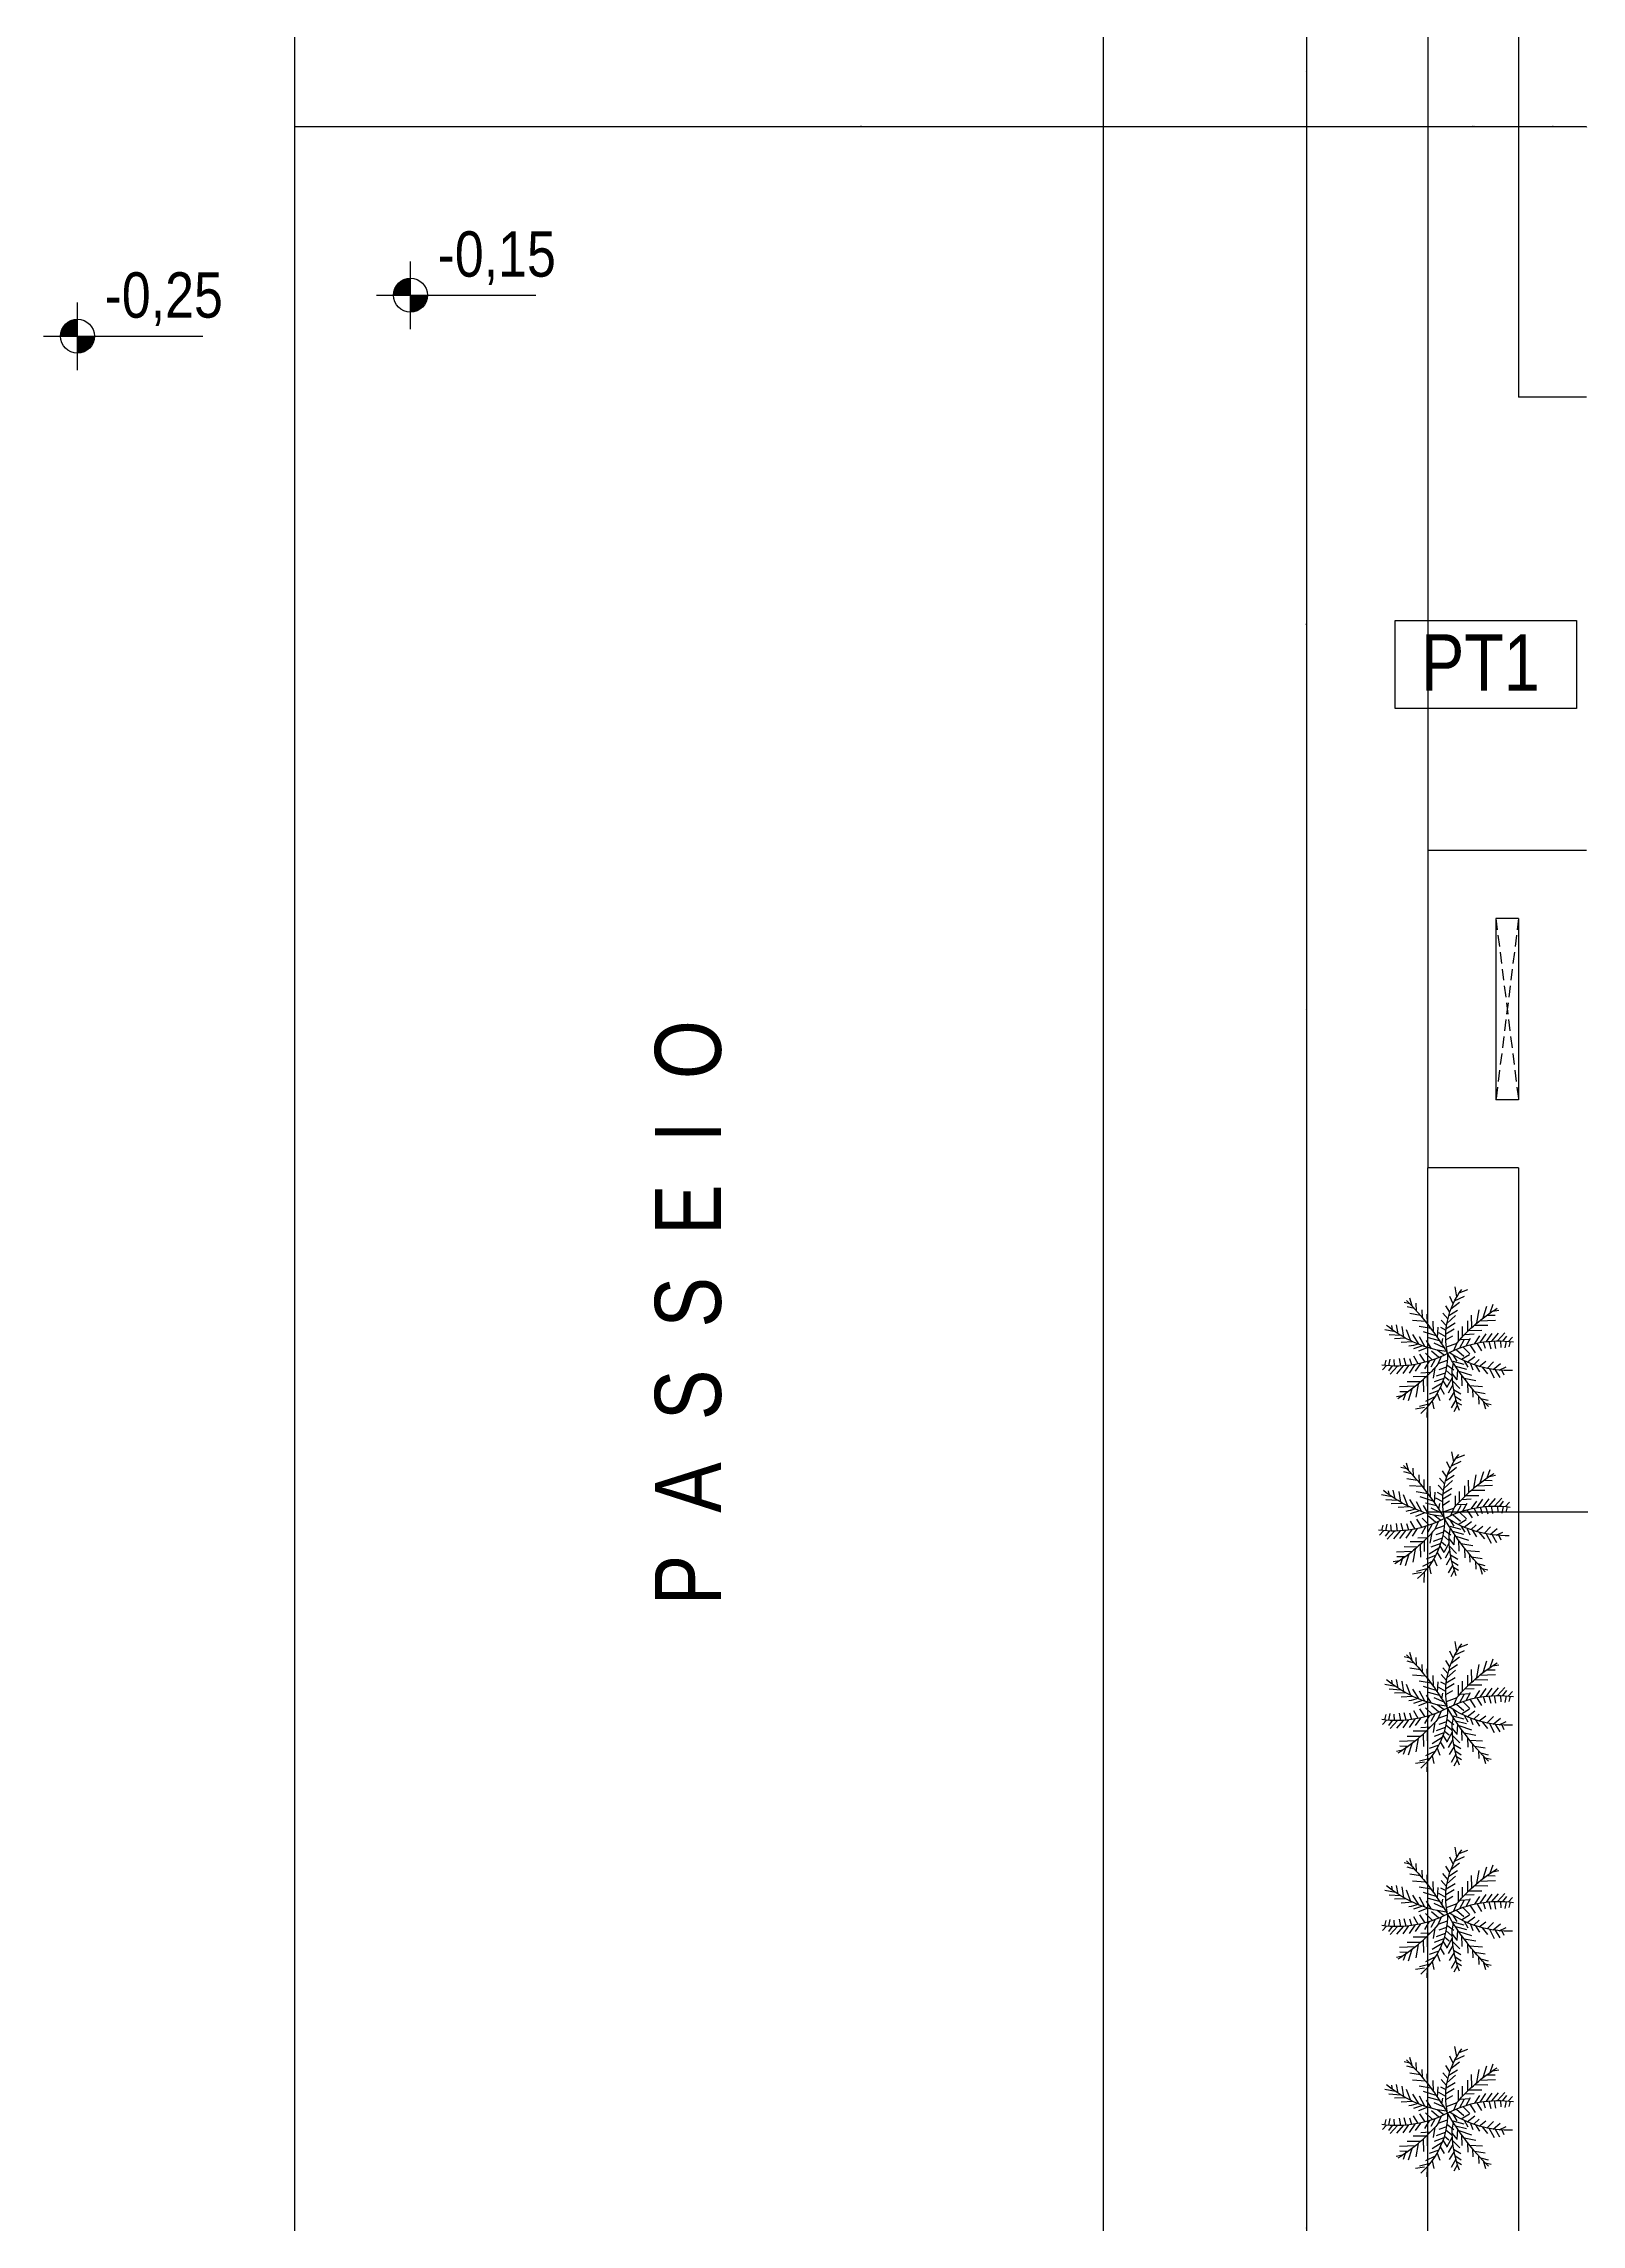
# Model space of a CAD drawing. Header units: millimetres. Extents: x -6300 to 1991, y -4770 to 4545.
# Drawn here: x -3025.1 to -2685.8, y 676.5 to 1157.4 of the extents above; entities that cross this region are included whole.
import ezdxf
from ezdxf.enums import TextEntityAlignment as Align

# ---------------------------------------------------------------- set-up
doc = ezdxf.new("R2010")
doc.units = ezdxf.units.MM
doc.header["$LTSCALE"] = 20
doc.header["$MEASUREMENT"] = 0
doc.linetypes.add('HIDDEN2', pattern=[0.1875, 0.125, -0.0625])
doc.layers.get('0').update_dxf_attribs({"linetype": 'CONTINUOUS'})
doc.layers.get('DEFPOINTS').update_dxf_attribs({"linetype": 'CONTINUOUS'})
for name, color, linetype in [('COTA', 7, 'CONTINUOUS'), ('E-txt-g', 3, 'CONTINUOUS'), ('LAYER1', 7, 'CONTINUOUS'), ('LAYER7', 4, 'CONTINUOUS'), ('VE', 118, 'CONTINUOUS'), ('VEGET', 76, 'CONTINUOUS')]:
    doc.layers.add(name, color=color, linetype=linetype)
for name, color, linetype, lineweight in [('E-Pen-C', 4, 'CONTINUOUS', 15), ('E-Pen-G', 3, 'CONTINUOUS', 30), ('E-Txt-W', 7, 'CONTINUOUS', 20)]:
    doc.layers.add(name, color=color, linetype=linetype, lineweight=lineweight)
doc.styles.add('F2', font='ARIALN.TTF')
doc.styles.add('REG60', font='romans.shx', dxfattribs={"width": 0.8, "height": 0.15})
doc.styles.add('REG80', font='romans.shx', dxfattribs={"width": 0.8, "height": 0.2})
doc.dimstyles.new('DIMENSION-1', dxfattribs={"dimtxt": 0.145, "dimasz": 0.07, "dimexe": 1, "dimexo": 0, "dimgap": 0.12, "dimtad": 1, "dimzin": 7, "dimdsep": 46, "dimtxsty": 'F2', "dimblk1": 'TRACO', "dimblk2": 'TRACO', "dimsah": 1, "dimcen": 1, "dimse1": 1, "dimse2": 1, "dimclrd": 4, "dimclre": 256, "dimclrt": 4, "dimadec": 8, "dimazin": 0, "dimtfac": 1, "dimtix": 1, "dimtmove": 2, "dimatfit": 3, "dimldrblk": 'TRACO', "dimfxl": 1, "dimtolj": 1, "dimtzin": 0, "dimarcsym": 0})

# ---------------------------------------------------------------- blocks, each defined once
blk = doc.blocks.new('TXT-AMB75')
at = {"layer": 'E-txt-g', "style": 'REG80', "width": 0.8, "flags": 8}
blk.add_attdef('TXT', text='', height=0.2, dxfattribs=at).set_placement((0.0055, 0.2964), align=Align.CENTER)
at = {"layer": 'E-Txt-W', "style": 'REG60', "width": 0.8, "flags": 8}
blk.add_attdef('TXT', text='', height=0.15, dxfattribs=at).set_placement((0.0055, 0.0271), align=Align.CENTER)
blk = doc.blocks.new('NV')
at = {"color": 4, "linetype": 'ByBlock', "ltscale": 0.5}
for p, q in [((-1.4143, -0.1421), (-1.4143, 0.1067)), ((-1.5387, -0.0177), (-0.9535, -0.0177))]:
    blk.add_line(p, q, dxfattribs=at)
at = {"color": 4, "ltscale": 2.5}
blk.add_circle((-1.4143, -0.0177), 0.0622, dxfattribs=at)
at = {"color": 4}
for points in [[(-1.4143, -0.0177), (-1.4583, 0.0263), (-1.4765, -0.0177), (-1.4717, 0.0061)], [(-1.4143, -0.0177), (-1.4143, 0.0445), (-1.4583, 0.0263), (-1.4381, 0.0398)], [(-1.4143, -0.0177), (-1.3521, -0.0177), (-1.3703, -0.0617), (-1.3568, -0.0415)], [(-1.4143, -0.0177), (-1.3703, -0.0617), (-1.4143, -0.0799), (-1.3905, -0.0752)]]:
    blk.add_solid(points, dxfattribs=at)
at = {"layer": 'E-Txt-W', "color": 4, "ltscale": 2.5, "style": 'F2'}
blk.add_attdef('COTAPISO', (-1.3058, 0.0735), '', height=0.15, dxfattribs=at)
blk = doc.blocks.new('TRACO')
at = {"layer": 'E-Pen-C'}
for p, q in [((-1, 0), (1, 0)), ((0, 1), (0, -1))]:
    blk.add_line(p, q, dxfattribs=at)
at = {"layer": 'E-Pen-G'}
blk.add_line((-0.4, -0.4), (0.4, 0.4), dxfattribs=at)
blk = doc.blocks.new('*D906')
at = {"layer": 'COTA', "color": 4, "linetype": 'Continuous', "lineweight": -2}
blk.add_line((-2746.43, 442.16), (-2746.43, 909.43), dxfattribs=at)
at = {"layer": 'DEFPOINTS', "color": 0, "linetype": 'Continuous'}
for p in [(-2746.43, 909.5), (-2719.71, 909.5, -82.02), (-2719.71, 442.09, -182.96)]:
    blk.add_point(p, dxfattribs=at)
at = {"layer": 'COTA', "color": 4, "linetype": 'Continuous', "lineweight": -2, "xscale": 0.07, "yscale": 0.07, "zscale": 0.07}
for p, rotation in [((-2746.43, 909.5), 90), ((-2746.43, 442.09), 270)]:
    blk.add_blockref('TRACO', p, dxfattribs=dict(at, rotation=rotation))
at = {"layer": 'COTA', "color": 4, "linetype": 'Continuous', "insert": (-2746.63, 675.79), "char_height": 0.145, "attachment_point": 5, "rotation": 90, "style": 'F2'}
blk.add_mtext('\\A1;467.41', dxfattribs=at)
blk = doc.blocks.new('*D907')
at = {"layer": 'COTA', "color": 4, "linetype": 'Continuous', "lineweight": -2}
blk.add_line((-2746.43, 909.57), (-2746.43, 979.43), dxfattribs=at)
at = {"layer": 'DEFPOINTS', "color": 0, "linetype": 'Continuous'}
for p in [(-2746.43, 979.5), (-2719.71, 979.5, -130.6), (-2719.71, 909.5, -82.02)]:
    blk.add_point(p, dxfattribs=at)
at = {"layer": 'COTA', "color": 4, "linetype": 'Continuous', "lineweight": -2, "xscale": 0.07, "yscale": 0.07, "zscale": 0.07}
for p, rotation in [((-2746.43, 979.5), 90), ((-2746.43, 909.5), 270)]:
    blk.add_blockref('TRACO', p, dxfattribs=dict(at, rotation=rotation))
at = {"layer": 'COTA', "color": 4, "linetype": 'Continuous', "insert": (-2746.63, 944.5), "char_height": 0.145, "attachment_point": 5, "rotation": 90, "style": 'F2'}
blk.add_mtext('\\A1;70.00', dxfattribs=at)
blk = doc.blocks.new('*D908')
at = {"layer": 'COTA', "color": 4, "linetype": 'Continuous', "lineweight": -2}
blk.add_line((-2746.43, 979.57), (-2746.43, 1079.43), dxfattribs=at)
at = {"layer": 'DEFPOINTS', "color": 0, "linetype": 'Continuous'}
for p in [(-2746.43, 1079.5), (-2699.71, 1079.5, -134.39), (-2719.71, 979.5, -130.6)]:
    blk.add_point(p, dxfattribs=at)
at = {"layer": 'COTA', "color": 4, "linetype": 'Continuous', "lineweight": -2, "xscale": 0.07, "yscale": 0.07, "zscale": 0.07}
for p, rotation in [((-2746.43, 1079.5), 90), ((-2746.43, 979.5), 270)]:
    blk.add_blockref('TRACO', p, dxfattribs=dict(at, rotation=rotation))
at = {"layer": 'COTA', "color": 4, "linetype": 'Continuous', "insert": (-2746.63, 1029.5), "char_height": 0.145, "attachment_point": 5, "rotation": 90, "style": 'F2'}
blk.add_mtext('\\A1;100.00', dxfattribs=at)
blk = doc.blocks.new('*D909')
at = {"layer": 'COTA', "color": 4, "linetype": 'Continuous', "lineweight": -2}
blk.add_line((-2746.43, 1079.57), (-2746.43, 1222.43), dxfattribs=at)
at = {"layer": 'DEFPOINTS', "color": 0, "linetype": 'Continuous'}
for p in [(-2746.43, 1222.5), (-2699.71, 1222.5, -134.39), (-2699.71, 1079.5, -134.39)]:
    blk.add_point(p, dxfattribs=at)
at = {"layer": 'COTA', "color": 4, "linetype": 'Continuous', "lineweight": -2, "xscale": 0.07, "yscale": 0.07, "zscale": 0.07}
for p, rotation in [((-2746.43, 1222.5), 90), ((-2746.43, 1079.5), 270)]:
    blk.add_blockref('TRACO', p, dxfattribs=dict(at, rotation=rotation))
at = {"layer": 'COTA', "color": 4, "linetype": 'Continuous', "insert": (-2746.63, 1151), "char_height": 0.145, "attachment_point": 5, "rotation": 90, "style": 'F2'}
blk.add_mtext('\\A1;143.00', dxfattribs=at)
blk = doc.blocks.new('*D916')
at = {"layer": 'COTA', "color": 4, "linetype": 'Continuous', "lineweight": -2}
blk.add_line((-2791.36, 2527.02), (-2791.36, 427.16), dxfattribs=at)
at = {"layer": 'DEFPOINTS', "color": 0, "linetype": 'Continuous'}
for p in [(-2719.71, 2527.09, -182.96), (-2791.36, 427.09), (-2719.71, 427.09, -182.96)]:
    blk.add_point(p, dxfattribs=at)
at = {"layer": 'COTA', "color": 4, "linetype": 'Continuous', "lineweight": -2, "xscale": 0.07, "yscale": 0.07, "zscale": 0.07}
for p, rotation in [((-2791.36, 2527.09), 90), ((-2791.36, 427.09), 270)]:
    blk.add_blockref('TRACO', p, dxfattribs=dict(at, rotation=rotation))
at = {"layer": 'COTA', "color": 4, "linetype": 'Continuous', "insert": (-2791.55, 1477.09), "char_height": 0.145, "attachment_point": 5, "rotation": 90, "style": 'F2'}
blk.add_mtext('\\A1;2100.00', dxfattribs=at)
blk = doc.blocks.new('*D923')
at = {"layer": 'COTA', "color": 4, "linetype": 'Continuous', "lineweight": -2}
blk.add_line((-2569.38, 833.57), (-2719.64, 833.57), dxfattribs=at)
at = {"layer": 'DEFPOINTS', "color": 0, "linetype": 'Continuous'}
for p in [(-2569.31, 871.76), (-2719.71, 868.88, -135.15), (-2719.71, 833.57)]:
    blk.add_point(p, dxfattribs=at)
at = {"layer": 'COTA', "color": 4, "linetype": 'Continuous', "lineweight": -2, "xscale": 0.07, "yscale": 0.07, "zscale": 0.07, "rotation": 180}
blk.add_blockref('TRACO', (-2719.71, 833.57), dxfattribs=at)
at = {"layer": 'COTA', "color": 4, "linetype": 'Continuous', "lineweight": -2, "xscale": 0.07, "yscale": 0.07, "zscale": 0.07}
blk.add_blockref('TRACO', (-2569.31, 833.57), dxfattribs=at)
at = {"layer": 'COTA', "color": 4, "linetype": 'Continuous', "insert": (-2644.51, 833.76), "char_height": 0.145, "attachment_point": 5, "style": 'F2'}
blk.add_mtext('\\A1;150.40', dxfattribs=at)
blk = doc.blocks.new('FLOR2')
at = {"layer": 'VE', "color": 8}
for p, q in [((-82.6, 266.8), (-71.8, 290.5)), ((53.2, 243.8), (73.7, 286)), ((-80.3, 253.3), (-101.6, 282.1)), ((53.7, 258.4), (40.8, 273)), ((-77.5, 238.1), (-64.7, 269)), ((52.3, 229.2), (26.3, 258.5)), ((51.1, 215.2), (79.6, 258.5)), ((-74.7, 224.4), (-101.7, 246.3)), ((-69.4, 199.7), (-47.7, 241.3)), ((49.4, 200.4), (16.6, 234.2)), ((48.1, 190.9), (79.6, 229.4)), ((-61.3, 166.2), (-30.7, 213.6)), ((-66.3, 186.3), (-93.5, 208.1)), ((43.9, 166.6), (16.6, 210)), ((197.1, 193.1), (174.8, 202.3)), ((42.1, 157.4), (74.8, 195.4)), ((187.8, 178.2), (161.1, 191.4)), ((193, 186.4), (218.9, 189.4)), ((-57.8, 153.1), (-91, 179.1)), ((-50.9, 128.4), (-27.3, 174.9)), ((34.9, 127.8), (16.6, 176)), ((174.2, 158.1), (152.7, 176.1)), ((179.9, 166.3), (207.2, 166.2)), ((-228.8, 121.8), (-258.8, 154)), ((157.5, 136.3), (134.7, 159.9)), ((-195.2, 116.4), (-211.3, 146.7)), ((-39.3, 91.1), (-19.9, 146.4)), ((27.5, 102.9), (6.9, 146.9)), ((141.8, 117.9), (121.5, 144.1)), ((166, 147.1), (213.3, 152.2)), ((-157.4, 106.1), (-168.5, 136.9)), ((-45.4, 110.2), (-82.7, 140.9)), ((30.7, 113.1), (65.1, 137.2)), ((150.9, 128.4), (195.6, 131.1)), ((-248.3, 123.4), (-282.9, 101.8)), ((-209.5, 119.1), (-251.1, 97.5)), ((-128.8, 95.1), (-135.3, 128.2)), ((125.4, 100.5), (108.7, 123.5)), ((-171.1, 110.4), (-216.8, 98.5)), ((-101.1, 81.5), (-107.5, 115.3)), ((-36.3, 82.2), (-75, 107.5)), ((-30.9, 66.6), (-12.1, 113)), ((17.2, 73.9), (2, 112.9)), ((23.1, 89.8), (60.2, 112.9)), ((105, 81.1), (89.8, 117)), ((134.9, 110.4), (178, 110.1)), ((-143, 100.9), (-184.2, 85)), ((-84.2, 71.5), (-80.2, 97.5)), ((81.1, 61.1), (66.9, 100.4)), ((-110.7, 86.6), (-160.6, 77.4)), ((-61, 55.7), (-56.7, 89.9)), ((54.7, 41.9), (48.8, 84.2)), ((115.6, 91), (160.4, 89.1)), ((189.8, 32.5), (233.7, 85.8)), ((-91.7, 76.1), (-133.4, 59.7)), ((-18.6, 33.4), (-9.2, 79.1)), ((97.7, 74.8), (137.5, 72.5)), ((161.6, 26), (195.9, 72.7)), ((228.3, 43.3), (249.4, 72.6)), ((256.3, 52.6), (276.4, 71.1)), ((-71.4, 63.1), (-110.4, 47.3)), ((-25, 50.2), (-47.6, 61.3)), ((28.8, 25.6), (25.9, 67.6)), ((127.7, 19.7), (162.5, 64.9)), ((-50.4, 47.4), (-82.6, 34.3)), ((-11.4, 15.4), (7.9, 51.4)), ((7.7, 13.9), (7.9, 51.4)), ((67, 50.6), (105.8, 45.4)), ((103.6, 16.2), (129.9, 47.5)), ((234.1, 50.4), (269.5, 38.8)), ((209.1, 37.6), (258.9, 19.8)), ((-104.1, -2.9), (-140.4, 24.4)), ((-79, 0.2), (-115.2, 27.6)), ((-27.9, 27.5), (-69, 0.4)), ((43.6, 34.6), (82.9, 28.8)), ((175.1, 28.9), (226.4, 2.4)), ((-162.2, -10.6), (-203.9, 23.1)), ((-138.3, -6.5), (-174.5, 20.9)), ((17.8, -11.5), (53.6, 12.1)), ((19.5, 20.2), (55.1, 11.7)), ((74.5, 13.1), (115.2, -7.4)), ((122.9, 19), (159.1, -8.4)), ((146.8, 23), (188.6, -10.7)), ((-190.4, -16.5), (-241.7, 10.1)), ((-34.8, -7.8), (-70.5, 0.7)), ((-224.4, -25.1), (-274.3, -7.4)), ((-143.1, -7.2), (-177.8, -52.5)), ((-119, -3.8), (-145.3, -35)), ((-90.2, -2.9), (-116.5, -34.1)), ((42.4, -25.6), (71.3, -6.3)), ((-205.1, -20), (-249, -73.3)), ((-176.9, -13.5), (-211.2, -60.3)), ((-59, -22.2), (-98.2, -16.3)), ((-43.8, -14.7), (-40.9, -56.7)), ((-17.4, -15.4), (-5.3, -45.9)), ((32.9, -20.5), (32.1, -58.5)), ((66.1, -36.8), (101.2, -13.5)), ((88.6, -45.5), (126.2, -21)), ((-260.6, -36.3), (-297.5, -24.2)), ((-243.7, -30.8), (-264.8, -60.1)), ((-82.4, -38.1), (-121.1, -32.9)), ((-70, -29.4), (-64.1, -71.7)), ((5.3, -32.4), (-13.4, -78.7)), ((54.4, -31.5), (57.1, -66)), ((109.3, -51.9), (156.4, -33)), ((212.6, -64.1), (249.1, -34.6)), ((240.1, -54.5), (268.6, -27.6)), ((-271.7, -40.1), (-291.8, -58.6)), ((9.6, -37.7), (32.3, -48.8)), ((80.3, -42.5), (81.7, -68.7)), ((143.9, -59.5), (181, -35.7)), ((173.3, -63.2), (215.7, -42.4)), ((-96.4, -48.6), (-82.2, -87.9)), ((-23.5, -56.8), (-61.5, -71.9)), ((15.6, -54.2), (-3.2, -100.5)), ((98.9, -48.8), (111.9, -80.7)), ((128.7, -56.7), (141.8, -87.8)), ((-113, -62.3), (-152.8, -60)), ((-120.3, -68.7), (-105.1, -104.5)), ((-25.5, -69.9), (-13.5, -100.4)), ((21, -69.7), (59.6, -95)), ((50.8, -62.6), (58.9, -94.5)), ((159, -61.7), (176, -89.7)), ((198, -64.3), (219.9, -90.7)), ((232.1, -62.8), (267.9, -88.5)), ((-131, -78.5), (-175.7, -76.6)), ((23.9, -78.7), (4.6, -133.9)), ((64.2, -73.5), (111.4, -79.4)), ((74.6, -82.5), (81.9, -127.1)), ((-140.7, -88), (-124, -111.1)), ((-28.9, -84.6), (-68.3, -95.7)), ((87.1, -94.1), (128.1, -98.7)), ((-150.3, -97.9), (-193.3, -97.6)), ((-157.1, -105.4), (-136.8, -131.7)), ((-31.5, -100), (-16.7, -124.3)), ((30, -97.7), (67.4, -128.4)), ((-166.3, -115.9), (-211, -118.7)), ((-37.2, -114.1), (-68.5, -119.5)), ((35.5, -115.9), (12, -162.5)), ((101.9, -109), (98.1, -145.2)), ((108.6, -116.2), (149.5, -121.2)), ((-172.9, -123.8), (-150, -147.4)), ((-39.9, -122.1), (-27.9, -152.6)), ((120.9, -130.2), (119.1, -162.8)), ((-181.4, -134.6), (-228.6, -139.7)), ((-45.5, -137.8), (-81, -147.5)), ((42.5, -140.6), (75.6, -166.6)), ((-195.2, -153.8), (-222.5, -153.8)), ((-189.5, -145.7), (-168.1, -163.6)), ((-50.1, -149.5), (-40.8, -185.5)), ((45.9, -153.7), (15.3, -201.1)), ((131.2, -142.8), (171.4, -148.5)), ((137.7, -151.4), (134.9, -176.1)), ((145.5, -162.1), (177.9, -167.4)), ((-208.4, -174), (-234.3, -177)), ((-203.2, -165.8), (-176.5, -178.9)), ((-59.4, -170.6), (-98.3, -175.1)), ((50.9, -173.8), (78.2, -195.6)), ((-212.4, -180.7), (-190.1, -189.9)), ((-63.4, -178.9), (-44, -219.3)), ((54.1, -187.2), (32.4, -228.8)), ((-71.3, -194.2), (-110.7, -203.1)), ((-75.6, -202), (-60.4, -237.2)), ((59.4, -211.9), (86.4, -233.9)), ((-84.5, -217), (-113.5, -232.1)), ((-90.3, -226.2), (-80.6, -245)), ((62.1, -225.6), (49.4, -256.6)), ((64.9, -240.8), (86.2, -269.6)), ((67.3, -254.3), (56.5, -278))]:
    blk.add_line(p, q, dxfattribs=at)
for centre, radius, start, end in [((1087.9, 462.4), 1186.7, 188.516, 202.6061), ((-486.5, 269.5), 540.3, 336.1944, 2.2987), ((-211.8, 435.3), 475.2, 295.4351, 330.987), ((-111.8, 349.6), 262, 304.4561, 313.2891), ((-266.2, -219.1), 342.9, 41.079, 90.2435), ((11.4, 742.8), 732.4, 273.4205, 291.3892), ((-26.8, -730.3), 732.4, 93.4205, 111.3892), ((196.4, -422.9), 475.2, 115.4351, 150.987), ((-481.7, 27.7), 466.5, 321.3423, 356.988), ((200.6, 278.7), 342.9, 232.5988, 281.7634), ((-1103.2, -449.9), 1186.7, 8.516, 22.6061), ((-241, -435.3), 473.3, 32.1218, 54.7349)]:
    blk.add_arc(centre, radius, start, end, dxfattribs=at)
blk = doc.blocks.new('*D998')
at = {"layer": 'COTA', "color": 4, "linetype": 'Continuous', "lineweight": -2}
blk.add_line((-2684.78, 1139.06), (-2699.64, 1139.06), dxfattribs=at)
at = {"layer": 'DEFPOINTS', "color": 0, "linetype": 'Continuous'}
for p in [(-2699.71, 1139.06), (-2684.71, 1128.79), (-2699.71, 1124.22)]:
    blk.add_point(p, dxfattribs=at)
at = {"layer": 'COTA', "color": 4, "linetype": 'Continuous', "lineweight": -2, "xscale": 0.07, "yscale": 0.07, "zscale": 0.07, "rotation": 180}
blk.add_blockref('TRACO', (-2699.71, 1139.06), dxfattribs=at)
at = {"layer": 'COTA', "color": 4, "linetype": 'Continuous', "lineweight": -2, "xscale": 0.07, "yscale": 0.07, "zscale": 0.07}
blk.add_blockref('TRACO', (-2684.71, 1139.06), dxfattribs=at)
at = {"layer": 'COTA', "color": 4, "linetype": 'Continuous', "insert": (-2692.21, 1139.25), "char_height": 0.145, "attachment_point": 5, "style": 'F2'}
blk.add_mtext('\\A1;15.00', dxfattribs=at)
blk = doc.blocks.new('*D999')
at = {"layer": 'COTA', "color": 4, "linetype": 'Continuous', "lineweight": -2}
blk.add_line((-2699.78, 1139.06), (-2719.64, 1139.06), dxfattribs=at)
at = {"layer": 'DEFPOINTS', "color": 0, "linetype": 'Continuous'}
for p in [(-2719.71, 1139.06), (-2719.71, 1121.37, 42.29), (-2699.71, 1124.22)]:
    blk.add_point(p, dxfattribs=at)
at = {"layer": 'COTA', "color": 4, "linetype": 'Continuous', "lineweight": -2, "xscale": 0.07, "yscale": 0.07, "zscale": 0.07, "rotation": 180}
blk.add_blockref('TRACO', (-2719.71, 1139.06), dxfattribs=at)
at = {"layer": 'COTA', "color": 4, "linetype": 'Continuous', "lineweight": -2, "xscale": 0.07, "yscale": 0.07, "zscale": 0.07}
blk.add_blockref('TRACO', (-2699.71, 1139.06), dxfattribs=at)
at = {"layer": 'COTA', "color": 4, "linetype": 'Continuous', "insert": (-2709.71, 1139.25), "char_height": 0.145, "attachment_point": 5, "style": 'F2'}
blk.add_mtext('\\A1;20.00', dxfattribs=at)
blk = doc.blocks.new('*D1000')
at = {"layer": 'COTA', "color": 4, "linetype": 'Continuous', "lineweight": -2}
blk.add_line((-2719.78, 1139.06), (-2969.64, 1139.06), dxfattribs=at)
at = {"layer": 'DEFPOINTS', "color": 0, "linetype": 'Continuous'}
for p in [(-2969.71, 1139.06), (-2969.71, 1129.75), (-2719.71, 1121.37, 42.29)]:
    blk.add_point(p, dxfattribs=at)
at = {"layer": 'COTA', "color": 4, "linetype": 'Continuous', "lineweight": -2, "xscale": 0.07, "yscale": 0.07, "zscale": 0.07, "rotation": 180}
blk.add_blockref('TRACO', (-2969.71, 1139.06), dxfattribs=at)
at = {"layer": 'COTA', "color": 4, "linetype": 'Continuous', "lineweight": -2, "xscale": 0.07, "yscale": 0.07, "zscale": 0.07}
blk.add_blockref('TRACO', (-2719.71, 1139.06), dxfattribs=at)
at = {"layer": 'COTA', "color": 4, "linetype": 'Continuous', "insert": (-2844.71, 1139.25), "char_height": 0.145, "attachment_point": 5, "style": 'F2'}
blk.add_mtext('\\A1;250.00', dxfattribs=at)

msp = doc.modelspace()

# ---------------------------------------------------------------- linework, layer by layer
at = {"color": 6}
msp.add_lwpolyline([(-2726.949, 1030.235), (-2686.92, 1030.235), (-2686.92, 1010.769), (-2726.949, 1010.769)], close=True, dxfattribs=at)
at = {"layer": 'COTA', "color": 5, "linetype": 'Continuous'}
for p, q in [((-2699.708, 1222.497), (-2699.708, 1079.497)), ((-2684.708, 1079.497, 48.576), (-2699.708, 1079.497, 48.576)), ((-2719.708, 979.497, 52.365), (-2719.708, 909.497, 52.365)), ((-2684.708, 979.497, 48.576), (-2719.708, 979.497, 100.94)), ((-2684.708, 979.497, 48.576), (-2699.708, 979.497, 48.576)), ((-2704.708, 964.497, 52.365), (-2704.708, 924.497, 52.365)), ((-2699.708, 964.497, 48.576), (-2704.708, 964.497, 100.94)), ((-2699.708, 964.497), (-2699.708, 924.497)), ((-2699.708, 924.497, 48.576), (-2704.708, 924.497, 100.94)), ((-2699.708, 909.497, 48.576), (-2719.708, 909.497, 100.94)), ((-2699.708, 909.497, 48.576), (-2699.708, 442.092))]:
    msp.add_line(p, q, dxfattribs=at)
at = {"layer": 'COTA', "color": 8, "linetype": 'HIDDEN2'}
for p, q in [((-2704.708, 964.497, 52.365), (-2699.708, 924.497)), ((-2699.708, 964.497, 48.576), (-2704.708, 924.497, 52.365))]:
    msp.add_line(p, q, dxfattribs=at)
at = {"layer": 'LAYER7', "color": 8, "linetype": 'Continuous'}
for p, q in [((-2969.708, 2527.092), (-2969.708, 427.092)), ((-2719.708, 1972.862, -18.145), (-2719.708, 979.497, 52.365)), ((-2719.708, 442.092), (-2719.708, 909.497, 52.365))]:
    msp.add_line(p, q, dxfattribs=at)

# ---------------------------------------------------------------- block references
ref = msp.add_blockref('NV', (-2859.28, 1103.009), dxfattribs=dict(xscale=60, yscale=60, zscale=60))
ref.add_attrib('COTAPISO', '-0,15', (-2938.164, 1106.042), dxfattribs={"layer": 'E-Txt-W', "color": 4, "ltscale": 2.5, "height": 10, "style": 'F2'})
ref = msp.add_blockref('NV', (-2932.734, 1093.966), dxfattribs=dict(xscale=60, yscale=60, zscale=60))
ref.add_attrib('COTAPISO', '-0,25', (-3011.619, 1096.999), dxfattribs={"layer": 'E-Txt-W', "color": 4, "ltscale": 2.5, "height": 10, "style": 'F2'})
ref = msp.add_blockref('TXT-AMB75', (-2854.034, 877.119), dxfattribs=dict(xscale=72.9, yscale=72.9, zscale=72.9, rotation=89.99999999999999))
ref.add_attrib('TXT', 'P  A  S  S  E  I  O', dxfattribs={"layer": 'E-txt-g', "color": 2, "height": 14.58, "rotation": 90, "style": 'F2'}).set_placement((-2875.644, 877.518), align=Align.CENTER)
at = {"layer": 'VEGET', "ltscale": 0.35, "extrusion": (0, 0, -1), "rotation": 306.8674586725334}
for p, xscale, yscale, zscale in [((2650.73, 931.311), 0.1015840794525151, 0.1015840794525151, -0.1015840794525151), ((2551.031, 770.067), 0.4063363178100604, 0.4063363178100604, -0.4063363178100604), ((2715.353, 868.036), 0.05079203972625755, 0.05079203972625755, -0.05079203972625755), ((2716.037, 831.622, -182.961), 0.05079203972625755, 0.05079203972625755, -0.05079203972625755), ((2715.353, 789.833), 0.05079203972625755, 0.05079203972625755, -0.05079203972625755), ((2715.353, 744.409), 0.05079203972625755, 0.05079203972625755, -0.05079203972625755), ((2538.105, 561.695), 0.4063363178100604, 0.4063363178100604, -0.4063363178100604), ((2715.357, 700.505, -182.961), 0.05079203972625755, 0.05079203972625755, -0.05079203972625755)]:
    msp.add_blockref('FLOR2', p, dxfattribs=dict(at, xscale=xscale, yscale=yscale, zscale=zscale))

# ---------------------------------------------------------------- texts
at = {"layer": 'LAYER1', "color": 6, "linetype": 'Continuous', "style": 'F2'}
msp.add_text('PT1', height=12.4603, dxfattribs=at).set_placement((-2721.194, 1027.157), align=Align.TOP_LEFT)

# ---------------------------------------------------------------- dimensions: what is measured, and where the dimension line sits
at = {"layer": 'COTA', "color": 7, "linetype": 'Continuous'}
for base, p1, p2, picture, middle in [((-2791.358, 427.092, 182.961), (-2719.708, 2527.092), (-2719.708, 427.092), '*D916', (-2791.552, 1477.092, 182.961)), ((-2746.433, 1222.497, 182.961), (-2699.708, 1079.497, 48.576), (-2699.708, 1222.497, 48.576), '*D909', (-2746.627, 1150.997, 182.961)), ((-2746.433, 1079.497, 182.961), (-2719.708, 979.497, 52.365), (-2699.708, 1079.497, 48.576), '*D908', (-2746.627, 1029.497, 182.961)), ((-2746.433, 979.497, 182.961), (-2719.708, 909.497, 100.94), (-2719.708, 979.497, 52.365), '*D907', (-2746.627, 944.497, 182.961)), ((-2746.4334, 909.4967, 182.9611), (-2719.7078, 442.0916), (-2719.7078, 909.4967, 100.9404), '*D906', (-2746.6274, 675.7941, 182.9611))]:
    dim = msp.add_linear_dim(base=base, p1=p1, p2=p2, angle=90, dimstyle='DIMENSION-1', override={"dimfxl": 0.06}, dxfattribs=at)
    dim.commit()
    dim.dimension.update_dxf_attribs({"geometry": picture, "text_midpoint": middle})
for base, p1, p2, picture, middle in [((-2969.708, 1139.057), (-2719.708, 1121.366, 42.295), (-2969.708, 1129.753), '*D1000', (-2844.708, 1139.251)), ((-2719.708, 1139.057), (-2699.708, 1124.224), (-2719.708, 1121.366, 42.295), '*D999', (-2709.708, 1139.251)), ((-2699.708, 1139.057), (-2684.708, 1128.788), (-2699.708, 1124.224), '*D998', (-2692.208, 1139.251)), ((-2719.708, 833.57, 182.961), (-2569.31, 871.755, 182.961), (-2719.708, 868.879, 47.814), '*D923', (-2644.509, 833.764, 182.961))]:
    dim = msp.add_linear_dim(base=base, p1=p1, p2=p2, dimstyle='DIMENSION-1', override={"dimadec": 0, "dimfxl": 0.06}, dxfattribs=at)
    dim.commit()
    dim.dimension.update_dxf_attribs({"geometry": picture, "text_midpoint": middle})

doc.saveas('drawing.dxf')
